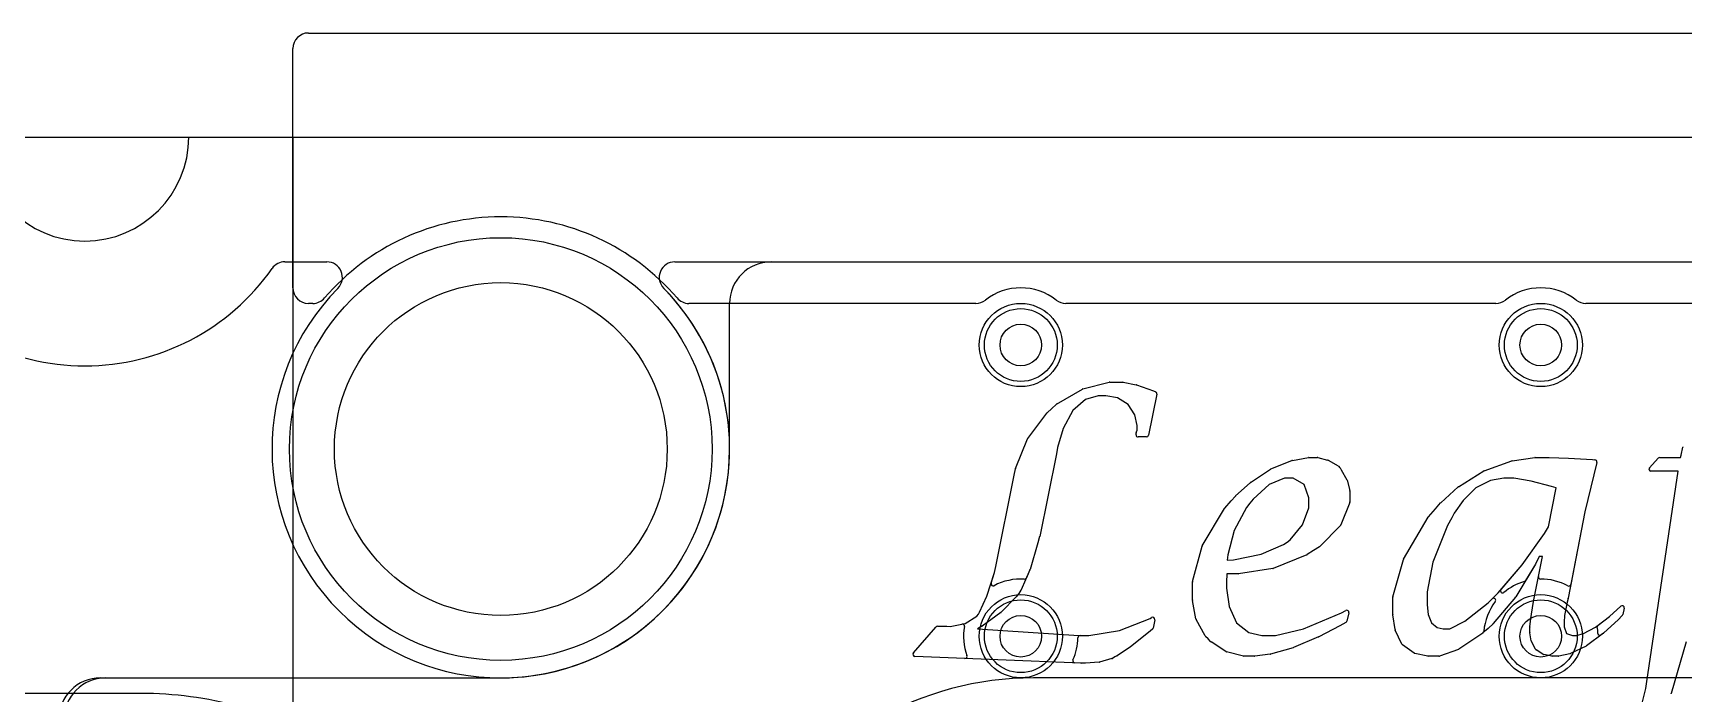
# Model space of a CAD drawing. Extents: x 0 to 57.3, y -1 to 20.5.
# Drawn here: x 4.25 to 12.18, y 17.32 to 20.5 of the extents above; entities that cross this region are included whole.
import ezdxf

# ---------------------------------------------------------------- set-up
doc = ezdxf.new("R2010")
doc.units = 0
for name, color, linetype in [('Hole', 1, 'CONTINUOUS'), ('L1', 3, 'CONTINUOUS'), ('L2', 3, 'CONTINUOUS'), ('L3', 3, 'CONTINUOUS'), ('L4', 3, 'CONTINUOUS'), ('Outline', 7, 'CONTINUOUS'), ('PartsArea-A', 111, 'CONTINUOUS'), ('PartsArea-B', 111, 'CONTINUOUS'), ('PartsSilk-A', 221, 'CONTINUOUS'), ('Resist-A', 2, 'CONTINUOUS'), ('Resist-B', 2, 'CONTINUOUS'), ('Silk-A', 140, 'CONTINUOUS')]:
    doc.layers.add(name, color=color, linetype=linetype)

msp = doc.modelspace()

# ---------------------------------------------------------------- linework, layer by layer
at = {"layer": 'Hole'}
for centre, radius in [((6.5, 18.5), 0.8), ((9, 19), 0.1), ((11.5, 19), 0.1), ((9, 17.6), 0.1), ((11.5, 17.6), 0.1)]:
    msp.add_circle(centre, radius, dxfattribs=at)
at = {"layer": 'L1'}
for p, q in [((7.80004, 19.4), (17.775, 19.4)), ((7.60004, 18.5), (7.60004, 19.2)), ((4.6, 17.39996), (6.5, 17.39996))]:
    msp.add_line(p, q, dxfattribs=at)
for centre in [(9, 19), (11.5, 19), (9, 17.6), (11.5, 17.6)]:
    msp.add_circle(centre, 0.2, dxfattribs=at)
for centre, radius, start, end in [((7.80004, 19.2), 0.2, 90, 180), ((6.5, 18.5), 1.10004, -90, 0), ((4.6, 17.19996), 0.2, 90, 180)]:
    msp.add_arc(centre, radius, start, end, dxfattribs=at)
at = {"layer": 'L2'}
for p, q in [((7.33668, 19.39996), (17.77499, 19.39996)), ((4.57504, 17.39996), (6.5, 17.39996))]:
    msp.add_line(p, q, dxfattribs=at)
for centre in [(9, 19), (11.5, 19), (9, 17.6), (11.5, 17.6)]:
    msp.add_circle(centre, 0.2, dxfattribs=at)
for centre, radius, start, end in [((7.33668, 19.32499), 0.07497, 90, -135.399907), ((6.5, 18.5), 1.10004, -90, 44.59671), ((4.57504, 17.19996), 0.2, 90, 180)]:
    msp.add_arc(centre, radius, start, end, dxfattribs=at)
at = {"layer": 'L3'}
for p, q in [((7.33668, 19.39996), (17.77499, 19.39996)), ((4.575, 17.39996), (6.5, 17.39996)), ((22.48614, 17.40002), (9.06096, 17.40002))]:
    msp.add_line(p, q, dxfattribs=at)
for centre in [(9, 19), (11.5, 19), (9, 17.6), (11.5, 17.6)]:
    msp.add_circle(centre, 0.2, dxfattribs=at)
for centre, radius, start, end in [((7.33668, 19.32499), 0.07497, 90, -135.399907), ((6.5, 18.5), 1.10004, -90, 44.59671), ((4.575, 17.19996), 0.2, 90, 180), ((9.06096, 15.87498), 1.52504, 90, 120.000064)]:
    msp.add_arc(centre, radius, start, end, dxfattribs=at)
at = {"layer": 'L4'}
for p, q in [((5.46177, 19.39996), (5.66332, 19.39996)), ((7.33668, 19.39996), (17.77499, 19.39996)), ((4.76977, 17.32504), (4.05096, 17.32504))]:
    msp.add_line(p, q, dxfattribs=at)
for centre in [(9, 19), (11.5, 19), (9, 17.6), (11.5, 17.6)]:
    msp.add_circle(centre, 0.2, dxfattribs=at)
for centre, radius, start, end in [((4.5, 20), 1.10004, -144.937446, -35.062554), ((5.46177, 19.32499), 0.07497, 90, 144.934097), ((5.66332, 19.32499), 0.07497, -44.600093, 90), ((7.33668, 19.32499), 0.07497, 90, -135.399907), ((6.5, 18.5), 1.10004, 135.40329, 44.59671), ((4.76977, 15.5), 1.82504, 74.999825, 90)]:
    msp.add_arc(centre, radius, start, end, dxfattribs=at)
at = {"layer": 'Outline'}
msp.add_line((5, 20), (18.45, 20), dxfattribs=at)
msp.add_arc((4.5, 20), 0.5, 180, 0, dxfattribs=at)
at = {"layer": 'PartsArea-A'}
for p, q in [((5, 20), (5.5, 20)), ((5.5, 20), (5.5, 0))]:
    msp.add_line(p, q, dxfattribs=at)
msp.add_arc((4.5, 20), 0.5, 180, 0, dxfattribs=at)
at = {"layer": 'PartsArea-B'}
for p, q in [((0, 20), (57.3, 20)), ((5, 20), (5.5, 20)), ((5.5, 20), (5.5, 0))]:
    msp.add_line(p, q, dxfattribs=at)
msp.add_arc((4.5, 20), 0.5, 180, 0, dxfattribs=at)
at = {"layer": 'PartsSilk-A'}
for p, q in [((9.29871, 18.78945), (9.42551, 18.82107)), ((9.42793, 18.82137), (9.49017, 18.82137)), ((9.49211, 18.82118), (9.55427, 18.80892)), ((9.55566, 18.80854), (9.6375, 18.77965)), ((9.17174, 18.71612), (9.2961, 18.7884)), ((9.31122, 18.73815), (9.24983, 18.68592)), ((9.37115, 18.75551), (9.31122, 18.73815)), ((9.40949, 18.75551), (9.37115, 18.75551)), ((9.4644, 18.74536), (9.40949, 18.75551)), ((9.51664, 18.71487), (9.4644, 18.74536)), ((9.65413, 18.76331), (9.61359, 18.56592)), ((9.63851, 18.77923), (9.64867, 18.77433)), ((9.03313, 18.55099), (9.1246, 18.67304)), ((9.12597, 18.67452), (9.14887, 18.69481)), ((9.14887, 18.69481), (9.16989, 18.71473)), ((9.24983, 18.68592), (9.20407, 18.59897)), ((9.54803, 18.66472), (9.51664, 18.71487)), ((9.55882, 18.61249), (9.54803, 18.66472)), ((9.20407, 18.59897), (9.17704, 18.50802)), ((9.55413, 18.56801), (9.5542, 18.5767)), ((9.55487, 18.58021), (9.55896, 18.59084)), ((9.55896, 18.59497), (9.55882, 18.61249)), ((9.55896, 18.59084), (9.55896, 18.59497)), ((8.97479, 18.40639), (9.03185, 18.54871)), ((9.17704, 18.50802), (9.17099, 18.47715)), ((9.60379, 18.55793), (9.56413, 18.55793)), ((12.17476, 18.46997), (12.18313, 18.50875)), ((8.96828, 18.37423), (8.97426, 18.4046)), ((9.17098, 18.47709), (9.09079, 18.08034)), ((10.20288, 18.40463), (10.30385, 18.44476)), ((10.3058, 18.44532), (10.38304, 18.45898)), ((10.38478, 18.45913), (10.42563, 18.45913)), ((10.42805, 18.45883), (10.47501, 18.44712)), ((10.47758, 18.44608), (10.5252, 18.41867)), ((10.5274, 18.41696), (10.53377, 18.41039)), ((10.53489, 18.40901), (10.54057, 18.40056)), ((11.2278, 18.39585), (11.36096, 18.44273)), ((11.36284, 18.4432), (11.47133, 18.45903)), ((11.47277, 18.45913), (11.53961, 18.45913)), ((11.53992, 18.45913), (11.6337, 18.45619)), ((11.63398, 18.45617), (11.74851, 18.44941)), ((11.76902, 18.43606), (11.71206, 18.19828)), ((11.74883, 18.44939), (11.76021, 18.44835)), ((12.02248, 18.41005), (12.06476, 18.45591)), ((12.07211, 18.45913), (12.1722, 18.45913)), ((12.1722, 18.45913), (12.17476, 18.46997)), ((8.87924, 17.93533), (8.96828, 18.37423)), ((10.03299, 18.2744), (10.10278, 18.3381)), ((10.10398, 18.33904), (10.20103, 18.40366)), ((10.19481, 18.33015), (10.11709, 18.25964)), ((10.2685, 18.36033), (10.19481, 18.33015)), ((10.31021, 18.36033), (10.2685, 18.36033)), ((10.36164, 18.32934), (10.31021, 18.36033)), ((10.38466, 18.26542), (10.36164, 18.32934)), ((10.54102, 18.39984), (10.5674, 18.3524)), ((10.5683, 18.35019), (10.58187, 18.30082)), ((11.10429, 18.31885), (11.22581, 18.3949)), ((11.2586, 18.34853), (11.18721, 18.31275)), ((11.32153, 18.36033), (11.2586, 18.34853)), ((11.37052, 18.36033), (11.32153, 18.36033)), ((11.45426, 18.34634), (11.37052, 18.36033)), ((11.55228, 18.32024), (11.45426, 18.34634)), ((12.01009, 17.38221), (12.16086, 18.39327)), ((12.16086, 18.39327), (12.02983, 18.39327)), ((9.98114, 18.21622), (10.01163, 18.25025)), ((10.01163, 18.25025), (10.03223, 18.27362)), ((10.11709, 18.25964), (10.10172, 18.23951)), ((10.38466, 18.21679), (10.38466, 18.26542)), ((10.58223, 18.29817), (10.58223, 18.24698)), ((11.01867, 18.24217), (11.10292, 18.31781)), ((11.126, 18.25331), (11.08405, 18.19183)), ((11.18721, 18.31275), (11.126, 18.25331)), ((11.53708, 18.12625), (11.57414, 18.31403)), ((11.57414, 18.31403), (11.55228, 18.32024)), ((9.87224, 18.03506), (9.98001, 18.21469)), ((10.08523, 18.21848), (10.0264, 18.10915)), ((10.10164, 18.23941), (10.08523, 18.21848)), ((10.35509, 18.13485), (10.38466, 18.21679)), ((10.58154, 18.24332), (10.53913, 18.13549)), ((10.84057, 17.97119), (10.95869, 18.17293)), ((10.95975, 18.17441), (10.99324, 18.21321)), ((10.99328, 18.21326), (11.01782, 18.24131)), ((11.07235, 18.16974), (11.051, 18.13191)), ((11.08405, 18.19183), (11.07248, 18.16997)), ((11.71206, 18.19828), (11.63134, 17.78236)), ((10.0264, 18.10915), (9.99489, 17.99079)), ((10.29565, 18.0632), (10.35509, 18.13485)), ((10.53691, 18.1321), (10.43714, 18.03168)), ((11.051, 18.13191), (10.98077, 17.95556)), ((11.41089, 17.9428), (11.51806, 18.09433)), ((11.51806, 18.09433), (11.53708, 18.12625)), ((9.08229, 18.04868), (9.04422, 17.92079)), ((9.09065, 18.07972), (9.08237, 18.04893)), ((9.82519, 17.86293), (9.87117, 18.03253)), ((10.15621, 17.99399), (10.26338, 18.04046)), ((10.26338, 18.04046), (10.28074, 18.05267)), ((10.28074, 18.05267), (10.29565, 18.0632)), ((10.40728, 18.012), (10.37708, 17.99258)), ((10.4355, 18.03035), (10.40732, 18.01202)), ((8.87348, 17.90719), (8.87924, 17.93533)), ((9.99489, 17.99079), (9.99207, 17.96518)), ((9.99207, 17.96518), (10.02256, 17.96751)), ((10.02256, 17.96751), (10.15621, 17.99399)), ((10.37542, 17.99172), (10.21399, 17.92626)), ((10.78935, 17.79029), (10.83957, 17.96885)), ((10.98077, 17.95556), (10.95362, 17.81313)), ((11.29502, 17.80853), (11.41089, 17.9428)), ((11.47462, 17.94616), (11.37943, 17.78963)), ((11.46711, 17.77479), (11.50777, 17.98318)), ((11.49286, 17.98318), (11.47505, 17.94695)), ((11.50777, 17.98318), (11.49286, 17.98318)), ((8.83744, 17.79296), (8.87348, 17.90719)), ((9.04381, 17.91965), (9.00146, 17.82246)), ((9.82484, 17.77446), (9.82484, 17.86031)), ((9.99055, 17.89932), (9.98948, 17.8597)), ((9.98948, 17.8597), (9.98948, 17.83075)), ((10.04531, 17.89932), (9.99055, 17.89932)), ((10.2118, 17.92565), (10.04688, 17.89944)), ((8.80195, 17.71642), (8.83744, 17.79296)), ((8.97719, 17.78898), (8.90596, 17.71537)), ((8.99014, 17.8054), (8.97787, 17.78976)), ((9.00058, 17.82086), (8.99056, 17.80598)), ((9.84216, 17.68298), (9.82502, 17.77258)), ((9.98948, 17.83075), (10.00134, 17.74369)), ((10.78898, 17.70481), (10.78898, 17.78758)), ((10.95362, 17.81313), (10.95362, 17.75037)), ((11.24637, 17.76028), (11.2716, 17.78511)), ((11.2716, 17.78511), (11.29502, 17.80853)), ((11.37856, 17.78841), (11.2717, 17.66078)), ((11.46383, 17.7582), (11.46711, 17.77479)), ((11.63116, 17.78161), (11.62649, 17.76467)), ((8.73326, 17.6611), (8.78846, 17.69712)), ((8.78846, 17.69712), (8.79643, 17.70689)), ((8.79643, 17.70689), (8.80195, 17.71642)), ((8.90465, 17.71423), (8.8143, 17.64861)), ((10.00134, 17.74369), (10.03712, 17.66393)), ((10.35983, 17.63588), (10.54261, 17.71279)), ((10.54261, 17.71279), (10.56234, 17.72367)), ((10.57689, 17.71257), (10.5673, 17.67295)), ((10.79943, 17.63189), (10.78908, 17.70338)), ((10.95362, 17.75037), (10.95889, 17.70457)), ((10.95889, 17.70457), (10.97496, 17.66445)), ((11.13536, 17.67317), (11.24637, 17.76028)), ((11.45233, 17.68493), (11.46376, 17.75781)), ((11.61454, 17.70008), (11.61224, 17.66703)), ((11.62649, 17.76467), (11.61454, 17.70008)), ((11.76261, 17.6441), (11.83077, 17.69558)), ((11.83077, 17.69558), (11.88471, 17.74434)), ((11.89173, 17.6997), (11.87197, 17.67942)), ((11.90117, 17.73471), (11.89432, 17.70447)), ((8.48376, 17.51985), (8.59121, 17.64427)), ((8.59878, 17.64773), (8.64424, 17.64773)), ((8.64479, 17.64772), (8.66107, 17.64682)), ((8.66109, 17.64683), (8.73326, 17.6611)), ((8.81323, 17.64793), (8.79128, 17.63588)), ((8.79128, 17.63588), (9.27852, 17.60294)), ((9.32729, 17.60294), (9.47394, 17.62763)), ((9.47394, 17.62763), (9.62186, 17.68527)), ((9.61403, 17.61816), (9.52737, 17.54934)), ((9.63284, 17.63361), (9.61416, 17.61826)), ((9.62186, 17.68527), (9.62903, 17.6897)), ((9.6441, 17.67927), (9.6363, 17.63942)), ((9.88659, 17.60156), (9.84323, 17.68003)), ((10.03712, 17.66393), (10.09677, 17.61788)), ((10.09677, 17.61788), (10.15941, 17.60294)), ((10.22516, 17.60294), (10.35983, 17.63588)), ((10.53316, 17.64952), (10.43236, 17.59696)), ((10.56262, 17.66666), (10.53357, 17.64975)), ((10.83208, 17.5626), (10.80031, 17.629)), ((10.97496, 17.66445), (11.00183, 17.64259)), ((11.00183, 17.64259), (11.03002, 17.63588)), ((11.03002, 17.63588), (11.06347, 17.63588)), ((11.06347, 17.63588), (11.13536, 17.67317)), ((11.22055, 17.61523), (11.10607, 17.53805)), ((11.24744, 17.63794), (11.22143, 17.61589)), ((11.27087, 17.65991), (11.24781, 17.63828)), ((11.44757, 17.61862), (11.44757, 17.64444)), ((11.44764, 17.64562), (11.45228, 17.68456)), ((11.45374, 17.57762), (11.44769, 17.61711)), ((11.61224, 17.66703), (11.61224, 17.64541)), ((11.61224, 17.64541), (11.62433, 17.61378)), ((11.62433, 17.61378), (11.65186, 17.60294)), ((11.67218, 17.60294), (11.70549, 17.61326)), ((11.70549, 17.61326), (11.76261, 17.6441)), ((11.8022, 17.61499), (11.71989, 17.5541)), ((11.8716, 17.67906), (11.80304, 17.61569)), ((9.27852, 17.60294), (9.32729, 17.60294)), ((9.52673, 17.54887), (9.46286, 17.50588)), ((9.901, 17.58753), (9.88855, 17.59906)), ((9.91277, 17.57457), (9.901, 17.58753)), ((9.98574, 17.52594), (9.91466, 17.57295)), ((10.15941, 17.60294), (10.22516, 17.60294)), ((10.30994, 17.54514), (10.201, 17.51465)), ((10.43164, 17.59662), (10.31115, 17.54556)), ((10.89071, 17.51938), (10.83531, 17.55877)), ((11.1038, 17.53691), (11.01234, 17.50472)), ((11.47376, 17.53839), (11.45477, 17.57447)), ((11.51053, 17.51321), (11.4772, 17.53464)), ((11.71824, 17.55311), (11.64242, 17.51699)), ((11.65186, 17.60294), (11.67218, 17.60294)), ((12.19848, 17.57301), (12.12697, 17.32455)), ((9.2891, 17.47122), (8.49093, 17.50332)), ((9.311, 17.47121), (9.2895, 17.47121)), ((9.37605, 17.47491), (9.31157, 17.47123)), ((9.43829, 17.49287), (9.37829, 17.47529)), ((9.45193, 17.50056), (9.44056, 17.49385)), ((9.46158, 17.50515), (9.45193, 17.50056)), ((10.07027, 17.50444), (9.98886, 17.52458)), ((10.12402, 17.50415), (10.07267, 17.50415)), ((10.19966, 17.51437), (10.12537, 17.50424)), ((10.95659, 17.50437), (10.8944, 17.51775)), ((11.00902, 17.50415), (10.95869, 17.50415)), ((11.55302, 17.50433), (11.51406, 17.5118)), ((11.58513, 17.50415), (11.5549, 17.50415)), ((11.64031, 17.51626), (11.58732, 17.50439)), ((12.00483, 17.34903), (12.01009, 17.38221)), ((11.97009, 17.20855), (12.00483, 17.34903))]:
    msp.add_line(p, q, dxfattribs=at)
for centre, radius, start, end in [((9.42793, 18.81137), 0.01, 90, 104.008443), ((9.49017, 18.81137), 0.01, 78.813671, 90), ((9.55233, 18.79911), 0.01, 70.550431, 78.813671), ((9.30113, 18.77975), 0.01001, 104.008443, 120.178125), ((9.63417, 18.77022), 0.01, 64.280487, 70.550431), ((9.64433, 18.76532), 0.01, -11.590737, 64.280487), ((9.1326, 18.66704), 0.01, 131.552613, 143.130102), ((9.17677, 18.70747), 0.01001, 120.178125, 133.460597), ((9.56413, 18.56793), 0.01, 179.541644, -90), ((9.5642, 18.57662), 0.01, 158.954259, 179.541644), ((9.60379, 18.56793), 0.01, -90, -11.590737), ((9.04113, 18.54499), 0.01, 143.130102, 158.156023), ((12.1929, 18.50664), 0.01, 156.793885, 167.81316), ((8.98407, 18.40267), 0.01, 158.156023, 168.869889), ((9.16118, 18.47907), 0.01, -11.422321, -11.073871), ((10.20657, 18.39534), 0.01, 111.66304, 123.657648), ((10.30754, 18.43547), 0.01, 100.017934, 111.676267), ((10.38478, 18.44913), 0.01, 90, 100.027649), ((10.42563, 18.44913), 0.01, 75.991557, 90), ((10.47259, 18.43742), 0.01, 60.048917, 75.997242), ((10.52021, 18.41), 0.01, 44.068773, 60.0773), ((10.52659, 18.40343), 0.01, 33.912513, 44.11239), ((11.36428, 18.4333), 0.01, 98.275893, 109.395528), ((11.47277, 18.44913), 0.01, 90, 98.275893), ((11.53961, 18.44913), 0.01, 88.224399, 90), ((11.63339, 18.44619), 0.01, 86.616712, 88.224399), ((11.74792, 18.43943), 0.01, 84.779638, 86.616712), ((11.7593, 18.43839), 0.01, -13.480126, 84.779638), ((12.02983, 18.40327), 0.01, 137.310042, -90), ((12.07211, 18.44913), 0.01, 90, 137.310042), ((10.10952, 18.33071), 0.01, 123.626529, 132.391837), ((10.53227, 18.39498), 0.01, 29.049044, 33.929797), ((10.55866, 18.34754), 0.01, 15.370725, 29.073662), ((11.23112, 18.38642), 0.01001, 109.395528, 122.053944), ((10.03973, 18.26701), 0.01, 132.36617, 138.60663), ((10.57223, 18.24698), 0.01, -21.461064, 0), ((10.57223, 18.29817), 0.01, 0, 15.371783), ((11.1096, 18.31037), 0.01001, 122.053944, 131.919064), ((9.98859, 18.20955), 0.01, 138.161851, 149.038578), ((10.09377, 18.24558), 0.01, -38.096085, -37.366343), ((10.96732, 18.16788), 0.01, 139.218433, 149.665194), ((11.00081, 18.20668), 0.01, 138.851805, 139.218433), ((11.02535, 18.23473), 0.01, 131.919064, 138.851805), ((11.06364, 18.17465), 0.01, -29.41082, -27.897271), ((10.52982, 18.13915), 0.01, -44.837919, -21.472122), ((9.07271, 18.05153), 0.01, -16.567467, -15.064234), ((9.08099, 18.08232), 0.01, -15.064234, -11.422321), ((9.88082, 18.02991), 0.01, 149.026424, 164.832271), ((10.40187, 18.0204), 0.01, -57.216536, -56.961852), ((10.43005, 18.03873), 0.01, -56.961715, -44.81535), ((10.37167, 18.00099), 0.01, -67.975154, -57.254496), ((10.8492, 17.96614), 0.01, 149.665194, 164.282748), ((11.46608, 17.95136), 0.01, -31.337206, -26.180522), ((9.03464, 17.92364), 0.01, -23.514557, -16.567467), ((9.83484, 17.86031), 0.01, 164.810213, 180), ((10.04531, 17.90932), 0.01, -90, -80.971095), ((10.21023, 17.93553), 0.01, -80.970801, -67.927353), ((8.97, 17.79593), 0.01, -44.027605, -38.096085), ((8.98227, 17.81157), 0.01, -38.096085, -33.99204), ((8.99229, 17.82645), 0.01, -33.99204, -23.514557), ((9.83484, 17.77446), 0.01, 180, -169.169177), ((10.79898, 17.78758), 0.01, 164.282748, 180), ((11.37089, 17.79483), 0.01, -39.930254, -31.337206), ((11.62152, 17.78427), 0.01, -15.42597, -11.006664), ((8.89877, 17.72232), 0.01, -53.989475, -44.027605), ((9.63429, 17.68119), 0.01, -11.073871, 121.72006), ((10.56717, 17.71491), 0.01, -13.535856, 118.887346), ((10.79898, 17.70481), 0.01, 180, -171.780791), ((11.47364, 17.75626), 0.01, 168.813671, 171.083963), ((11.89142, 17.73692), 0.01, -12.771243, 132.123438), ((11.88457, 17.70668), 0.01, -44.270673, -12.771243), ((8.59878, 17.63773), 0.01, 90, 139.175065), ((8.64424, 17.6377), 0.01003, 86.858175, 90), ((8.66108, 17.64683), 0.00001, -135, 0), ((8.80842, 17.6567), 0.01, -61.256964, -53.989475), ((9.60781, 17.62599), 0.01, -51.537053, -50.597759), ((9.62649, 17.64134), 0.01, -50.597759, -11.073871), ((9.85198, 17.68487), 0.01, -169.105817, -151.07531), ((10.52854, 17.65839), 0.01, -62.486939, -59.791085), ((10.55758, 17.6753), 0.01, -59.743563, -13.604134), ((10.80933, 17.63332), 0.01, -171.780791, -154.408576), ((11.21496, 17.62352), 0.01, -56.00796, -49.703104), ((11.24097, 17.64557), 0.01, -49.703104, -46.82409), ((11.26403, 17.6672), 0.01, -46.82409, -39.930254), ((11.45757, 17.64444), 0.01, 173.223217, 180), ((11.45757, 17.61862), 0.01, 180, -171.310497), ((11.46221, 17.68338), 0.01, 171.083963, 173.223217), ((11.79625, 17.62303), 0.01, -53.496717, -47.229071), ((11.86481, 17.6864), 0.01, -47.229071, -44.270673), ((9.52115, 17.55717), 0.01, -56.087487, -51.537053), ((9.89534, 17.6064), 0.01, -151.051138, -132.796564), ((9.92018, 17.58129), 0.01, -137.795662, -123.476902), ((10.30725, 17.55477), 0.01, -74.39307, -67.034255), ((10.42774, 17.60583), 0.01, -67.049637, -62.46229), ((10.8411, 17.56692), 0.01, -154.408576, -125.391107), ((11.10048, 17.54634), 0.01, -70.604472, -56.00796), ((11.46362, 17.57913), 0.01, -171.310497, -152.230787), ((11.48261, 17.54305), 0.01, -152.230787, -122.752439), ((11.71394, 17.56214), 0.01, -64.536655, -53.496717), ((8.49133, 17.51331), 0.01, 139.175065, -92.292901), ((9.2895, 17.48121), 0.01, -92.2929, -90), ((9.311, 17.48121), 0.01, -90, -86.731147), ((9.37548, 17.48489), 0.01, -86.731147, -73.684807), ((9.43548, 17.50247), 0.01001, -73.684807, -59.488001), ((9.45728, 17.51418), 0.01, -64.536655, -56.087487), ((9.99126, 17.53429), 0.01, -123.467807, -103.89175), ((10.07267, 17.51415), 0.01, -103.883418, -90), ((10.12402, 17.51415), 0.01, -90, -82.236198), ((10.1983, 17.52428), 0.01, -82.185819, -74.361632), ((10.8965, 17.52753), 0.01, -125.391108, -102.11876), ((10.95869, 17.51415), 0.01, -102.11876, -90), ((11.00902, 17.51415), 0.01, -90, -70.604472), ((11.51594, 17.52162), 0.01, -122.752439, -100.83791), ((11.5549, 17.51415), 0.01, -100.83791, -90), ((11.58513, 17.51415), 0.01, -90, -77.353147), ((11.63812, 17.52602), 0.01, -77.353147, -64.536655), ((12.11736, 17.32732), 0.01, -29.332791, -16.079172)]:
    msp.add_arc(centre, radius, start, end, dxfattribs=at)
at = {"layer": 'Resist-A'}
for centre, radius in [((6.5, 18.5), 1.016), ((9, 19), 0.175), ((11.5, 19), 0.175), ((9, 17.6), 0.175), ((11.5, 17.6), 0.175)]:
    msp.add_circle(centre, radius, dxfattribs=at)
at = {"layer": 'Resist-B'}
for centre, radius in [((6.5, 18.5), 1.016), ((9, 19), 0.175), ((11.5, 19), 0.175), ((9, 17.6), 0.175), ((11.5, 17.6), 0.175)]:
    msp.add_circle(centre, radius, dxfattribs=at)
at = {"layer": 'Silk-A'}
for p, q in [((5.575, 20.5), (18.925, 20.5)), ((5.5, 19.275), (5.5, 20.425)), ((5.59565, 19.2), (5.575, 19.2)), ((8.78349, 19.2), (7.40435, 19.2)), ((11.28349, 19.2), (9.21651, 19.2)), ((13.78349, 19.2), (11.71651, 19.2)), ((9.29871, 18.78945), (9.42551, 18.82107)), ((9.42793, 18.82137), (9.49017, 18.82137)), ((9.49211, 18.82118), (9.55427, 18.80892)), ((9.55566, 18.80854), (9.6375, 18.77965)), ((9.17174, 18.71612), (9.2961, 18.7884)), ((9.31122, 18.73815), (9.24983, 18.68592)), ((9.37115, 18.75551), (9.31122, 18.73815)), ((9.40949, 18.75551), (9.37115, 18.75551)), ((9.4644, 18.74536), (9.40949, 18.75551)), ((9.51664, 18.71487), (9.4644, 18.74536)), ((9.65413, 18.76331), (9.61359, 18.56592)), ((9.63851, 18.77923), (9.64867, 18.77433)), ((9.03313, 18.55099), (9.1246, 18.67304)), ((9.12597, 18.67452), (9.14887, 18.69481)), ((9.14887, 18.69481), (9.16989, 18.71473)), ((9.24983, 18.68592), (9.20407, 18.59897)), ((9.54803, 18.66472), (9.51664, 18.71487)), ((9.55882, 18.61249), (9.54803, 18.66472)), ((9.20407, 18.59897), (9.17704, 18.50802)), ((9.55413, 18.56801), (9.5542, 18.5767)), ((9.55487, 18.58021), (9.55896, 18.59084)), ((9.55896, 18.59497), (9.55882, 18.61249)), ((9.55896, 18.59084), (9.55896, 18.59497)), ((8.97479, 18.40639), (9.03185, 18.54871)), ((9.17704, 18.50802), (9.17099, 18.47715)), ((9.60379, 18.55793), (9.56413, 18.55793)), ((12.17476, 18.46997), (12.18313, 18.50875)), ((8.96828, 18.37423), (8.97426, 18.4046)), ((9.17098, 18.47709), (9.09079, 18.08034)), ((10.20288, 18.40463), (10.30385, 18.44476)), ((10.3058, 18.44532), (10.38304, 18.45898)), ((10.38478, 18.45913), (10.42563, 18.45913)), ((10.42805, 18.45883), (10.47501, 18.44712)), ((10.47758, 18.44608), (10.5252, 18.41867)), ((10.5274, 18.41696), (10.53377, 18.41039)), ((10.53489, 18.40901), (10.54057, 18.40056)), ((11.22812, 18.39596), (11.36096, 18.44273)), ((11.36284, 18.4432), (11.47133, 18.45903)), ((11.47277, 18.45913), (11.53961, 18.45913)), ((11.53992, 18.45913), (11.6337, 18.45619)), ((11.63398, 18.45617), (11.74851, 18.44941)), ((11.76902, 18.43606), (11.71206, 18.19828)), ((11.74883, 18.44939), (11.76021, 18.44835)), ((12.02248, 18.41005), (12.06476, 18.45591)), ((12.07211, 18.45913), (12.1722, 18.45913)), ((12.1722, 18.45913), (12.17476, 18.46997)), ((8.87924, 17.93533), (8.96828, 18.37423)), ((10.03299, 18.2744), (10.10278, 18.3381)), ((10.10398, 18.33904), (10.20103, 18.40366)), ((10.19481, 18.33015), (10.11709, 18.25964)), ((10.2685, 18.36033), (10.19481, 18.33015)), ((10.31021, 18.36033), (10.2685, 18.36033)), ((10.36164, 18.32934), (10.31021, 18.36033)), ((10.38466, 18.26542), (10.36164, 18.32934)), ((10.54102, 18.39984), (10.5674, 18.3524)), ((10.5683, 18.35019), (10.58187, 18.30082)), ((11.10429, 18.31885), (11.2258, 18.3949)), ((11.2586, 18.34853), (11.18721, 18.31275)), ((11.32153, 18.36033), (11.2586, 18.34853)), ((11.37052, 18.36033), (11.32153, 18.36033)), ((11.45426, 18.34634), (11.37052, 18.36033)), ((11.55228, 18.32024), (11.45426, 18.34634)), ((12.01009, 17.38221), (12.16086, 18.39327)), ((12.16086, 18.39327), (12.02983, 18.39327)), ((9.98114, 18.21622), (10.01163, 18.25025)), ((10.01163, 18.25025), (10.03223, 18.27362)), ((10.11709, 18.25964), (10.10172, 18.23951)), ((10.38466, 18.21679), (10.38466, 18.26542)), ((10.58223, 18.29817), (10.58223, 18.24698)), ((11.01867, 18.24217), (11.10292, 18.31781)), ((11.126, 18.25331), (11.08405, 18.19183)), ((11.18721, 18.31275), (11.126, 18.25331)), ((11.53708, 18.12625), (11.57414, 18.31403)), ((11.57414, 18.31403), (11.55228, 18.32024)), ((9.87224, 18.03506), (9.98001, 18.21469)), ((10.08523, 18.21848), (10.0264, 18.10915)), ((10.10164, 18.23941), (10.08523, 18.21848)), ((10.35509, 18.13485), (10.38466, 18.21679)), ((10.58154, 18.24332), (10.53913, 18.13549)), ((10.84057, 17.97119), (10.95869, 18.17293)), ((10.95975, 18.17441), (10.99324, 18.21321)), ((10.99328, 18.21326), (11.01782, 18.24131)), ((11.07235, 18.16974), (11.051, 18.13191)), ((11.08405, 18.19183), (11.07248, 18.16997)), ((11.71206, 18.19828), (11.64434, 17.84935)), ((10.0264, 18.10915), (9.99489, 17.99079)), ((10.29565, 18.0632), (10.35509, 18.13485)), ((10.53691, 18.1321), (10.43714, 18.03168)), ((11.051, 18.13191), (10.98077, 17.95556)), ((11.41089, 17.9428), (11.51806, 18.09433)), ((11.51806, 18.09433), (11.53708, 18.12625)), ((9.08229, 18.04868), (9.04422, 17.92079)), ((9.09065, 18.07972), (9.08237, 18.04893)), ((9.82519, 17.86293), (9.87117, 18.03253)), ((10.15621, 17.99399), (10.26338, 18.04046)), ((10.26338, 18.04046), (10.28074, 18.05267)), ((10.28074, 18.05267), (10.29565, 18.0632)), ((10.40728, 18.012), (10.37708, 17.99258)), ((10.4355, 18.03035), (10.40732, 18.01202)), ((8.87348, 17.90719), (8.87924, 17.93533)), ((9.99489, 17.99079), (9.99207, 17.96518)), ((9.99207, 17.96518), (10.02256, 17.96751)), ((10.02256, 17.96751), (10.15621, 17.99399)), ((10.37542, 17.99172), (10.21399, 17.92626)), ((10.78935, 17.79029), (10.83957, 17.96885)), ((10.98077, 17.95556), (10.95362, 17.81313)), ((11.30876, 17.82446), (11.41089, 17.9428)), ((11.47462, 17.94616), (11.42703, 17.86789)), ((11.49286, 17.98318), (11.47505, 17.94695)), ((11.48899, 17.88691), (11.50777, 17.98318)), ((11.50777, 17.98318), (11.49286, 17.98318)), ((8.85695, 17.85482), (8.87348, 17.90719)), ((9.04381, 17.91965), (9.02674, 17.88047)), ((9.82484, 17.77446), (9.82484, 17.86031)), ((9.99055, 17.89932), (9.98948, 17.8597)), ((9.98948, 17.8597), (9.98948, 17.83075)), ((10.04531, 17.89932), (9.99055, 17.89932)), ((10.2118, 17.92565), (10.04688, 17.89944)), ((9.84216, 17.68298), (9.82502, 17.77258)), ((9.98948, 17.83075), (10.00134, 17.74369)), ((10.78898, 17.70481), (10.78898, 17.78758)), ((10.95362, 17.81313), (10.95362, 17.75037)), ((11.24637, 17.76028), (11.2664, 17.77999)), ((10.00134, 17.74369), (10.03712, 17.66393)), ((10.35983, 17.63588), (10.54261, 17.71279)), ((10.54261, 17.71279), (10.56234, 17.72367)), ((10.57689, 17.71257), (10.5673, 17.67295)), ((10.79943, 17.63189), (10.78908, 17.70338)), ((10.95362, 17.75037), (10.95889, 17.70457)), ((10.95889, 17.70457), (10.97496, 17.66445)), ((11.13536, 17.67317), (11.24637, 17.76028)), ((11.77528, 17.65367), (11.83077, 17.69558)), ((11.83077, 17.69558), (11.88471, 17.74434)), ((11.89173, 17.6997), (11.87197, 17.67942)), ((11.90117, 17.73471), (11.89432, 17.70447)), ((8.48376, 17.51985), (8.59121, 17.64427)), ((8.59878, 17.64773), (8.64424, 17.64773)), ((8.64479, 17.64772), (8.66107, 17.64682)), ((8.66109, 17.64683), (8.71715, 17.65791)), ((9.32729, 17.60294), (9.47394, 17.62763)), ((9.47394, 17.62763), (9.62186, 17.68527)), ((9.61403, 17.61816), (9.52737, 17.54934)), ((9.63284, 17.63361), (9.61416, 17.61826)), ((9.62186, 17.68527), (9.62903, 17.6897)), ((9.6441, 17.67927), (9.6363, 17.63942)), ((9.88659, 17.60156), (9.84323, 17.68003)), ((10.03712, 17.66393), (10.09677, 17.61788)), ((10.09677, 17.61788), (10.15941, 17.60294)), ((10.22516, 17.60294), (10.35983, 17.63588)), ((10.53316, 17.64952), (10.43236, 17.59696)), ((10.56262, 17.66666), (10.53357, 17.64975)), ((10.83208, 17.5626), (10.80031, 17.629)), ((10.97496, 17.66445), (11.00183, 17.64259)), ((11.00183, 17.64259), (11.03002, 17.63588)), ((11.03002, 17.63588), (11.06347, 17.63588)), ((11.06347, 17.63588), (11.13536, 17.67317)), ((11.22055, 17.61523), (11.10607, 17.53805)), ((11.22249, 17.6168), (11.22143, 17.6159)), ((11.8022, 17.61499), (11.79057, 17.6064)), ((11.8716, 17.67906), (11.80304, 17.61569)), ((9.28491, 17.60294), (9.32729, 17.60294)), ((9.52673, 17.54887), (9.46286, 17.50588)), ((9.901, 17.58753), (9.88855, 17.59906)), ((9.91277, 17.57457), (9.901, 17.58753)), ((9.98574, 17.52594), (9.91466, 17.57295)), ((10.15941, 17.60294), (10.22516, 17.60294)), ((10.30994, 17.54514), (10.201, 17.51465)), ((10.43164, 17.59662), (10.31115, 17.54556)), ((10.89071, 17.51938), (10.83531, 17.55877)), ((11.1038, 17.53691), (11.01234, 17.50472)), ((12.19848, 17.57301), (12.12697, 17.32455)), ((8.73138, 17.49365), (8.49093, 17.50332)), ((9.2891, 17.47122), (9.25921, 17.47242)), ((9.311, 17.47121), (9.2895, 17.47121)), ((9.37605, 17.47491), (9.31157, 17.47123)), ((9.43829, 17.49287), (9.37829, 17.47529)), ((9.45193, 17.50056), (9.44057, 17.49386)), ((9.46158, 17.50515), (9.45193, 17.50056)), ((10.07027, 17.50444), (9.98886, 17.52458)), ((10.12402, 17.50415), (10.07267, 17.50415)), ((10.19966, 17.51437), (10.12537, 17.50424)), ((10.95659, 17.50437), (10.8944, 17.51775)), ((11.00902, 17.50415), (10.95869, 17.50415)), ((12.00483, 17.34903), (12.01009, 17.38221)), ((11.97009, 17.20855), (12.00483, 17.34903))]:
    msp.add_line(p, q, dxfattribs=at)
for centre, radius, start, end in [((5.575, 20.425), 0.075, 90, 180), ((6.5, 18.5), 1.116, 40.595726, 139.404274), ((5.575, 19.275), 0.075, 180, -90), ((5.59565, 19.275), 0.075, -90, -40.593008), ((7.40435, 19.275), 0.075, -139.406992, -90), ((8.78349, 19.275), 0.075, -90, -51.783994), ((9, 19), 0.275, 51.786954, 128.213046), ((9.21651, 19.275), 0.075, -128.216006, -90), ((11.28349, 19.275), 0.075, -90, -51.783994), ((11.5, 19), 0.275, 51.786954, 128.213046), ((11.71651, 19.275), 0.075, -128.216006, -90), ((9.42793, 18.81137), 0.01, 90, 104.008443), ((9.49017, 18.81137), 0.01, 78.813671, 90), ((9.55233, 18.79911), 0.01, 70.550431, 78.813671), ((9.30112, 18.77974), 0.01001, 103.939014, 120.099869), ((9.63417, 18.77022), 0.01, 64.280487, 70.550431), ((9.64433, 18.76532), 0.01, -11.590737, 64.280487), ((9.1326, 18.66704), 0.01, 131.552613, 143.130102), ((9.17677, 18.70746), 0.01001, 120.149365, 133.421223), ((9.56413, 18.56793), 0.01, 179.541644, -90), ((9.5642, 18.57662), 0.01, 158.954259, 179.541644), ((9.60379, 18.56793), 0.01, -90, -11.590737), ((9.04113, 18.54499), 0.01, 143.130102, 158.156023), ((12.1929, 18.50664), 0.01, 156.793885, 167.81316), ((8.98407, 18.40267), 0.01, 158.156023, 168.869889), ((9.16118, 18.47907), 0.01, -11.422321, -11.073871), ((10.20657, 18.39534), 0.01, 111.66304, 123.657648), ((10.30754, 18.43547), 0.01, 100.017934, 111.676267), ((10.38478, 18.44913), 0.01, 90, 100.027649), ((10.42563, 18.44913), 0.01, 75.991557, 90), ((10.47259, 18.43742), 0.01, 60.048917, 75.997242), ((10.52021, 18.41), 0.01, 44.068773, 60.0773), ((10.52659, 18.40343), 0.01, 33.912513, 44.11239), ((11.36428, 18.4333), 0.01, 98.275893, 109.395528), ((11.47277, 18.44913), 0.01, 90, 98.275893), ((11.53961, 18.44913), 0.01, 88.224399, 90), ((11.63339, 18.44619), 0.01, 86.616712, 88.224399), ((11.74792, 18.43943), 0.01, 84.779638, 86.616712), ((11.7593, 18.43839), 0.01, -13.480126, 84.779638), ((12.02983, 18.40327), 0.01, 137.310042, -90), ((12.07211, 18.44913), 0.01, 90, 137.310042), ((10.10952, 18.33071), 0.01, 123.626529, 132.391837), ((10.53227, 18.39498), 0.01, 29.049044, 33.929797), ((10.55866, 18.34754), 0.01, 15.370725, 29.073662), ((11.23111, 18.38642), 0.01001, 107.401888, 122.053944), ((10.03973, 18.26701), 0.01, 132.36617, 138.60663), ((10.57223, 18.24698), 0.01, -21.461064, 0), ((10.57223, 18.29817), 0.01, 0, 15.371783), ((11.1096, 18.31037), 0.01001, 122.053944, 131.919064), ((9.98859, 18.20955), 0.01, 138.161851, 149.038578), ((10.09377, 18.24558), 0.01, -38.096085, -37.366343), ((10.96732, 18.16788), 0.01, 139.218433, 149.665194), ((11.00081, 18.20668), 0.01, 138.851805, 139.218433), ((11.02535, 18.23473), 0.01, 131.919064, 138.851805), ((11.06364, 18.17465), 0.01, -29.41082, -27.897271), ((10.52982, 18.13915), 0.01, -44.837919, -21.472122), ((9.07271, 18.05153), 0.01, -16.567467, -15.064234), ((9.08099, 18.08232), 0.01, -15.064234, -11.422321), ((9.88082, 18.02991), 0.01, 149.026424, 164.832271), ((10.40187, 18.0204), 0.01, -57.216536, -56.961852), ((10.43005, 18.03873), 0.01, -56.961715, -44.81535), ((10.37167, 18.00099), 0.01, -67.975154, -57.254496), ((10.8492, 17.96614), 0.01, 149.665194, 164.282748), ((11.46608, 17.95136), 0.01, -31.337206, -26.180522), ((8.86649, 17.85181), 0.01, 162.488804, -62.052127), ((9, 17.6), 0.27501, 86.466422, 117.932039), ((9.01757, 17.88447), 0.01, -93.554889, -23.567071), ((9.03464, 17.92364), 0.01, -23.514557, -16.567467), ((9.83484, 17.86031), 0.01, 164.810213, 180), ((10.04531, 17.90932), 0.01, -90, -80.971095), ((10.21023, 17.93553), 0.01, -80.970801, -67.927353), ((11.49999, 17.59999), 0.27501, 106.616228, 130.122212), ((11.41849, 17.87309), 0.01, -73.377604, -31.337206), ((11.4988, 17.885), 0.01, 168.98239, -89.770818), ((11.5, 17.6), 0.275, 61.83584, 90.241683), ((11.63452, 17.85126), 0.01, -118.153347, -11.006664), ((9.83484, 17.77446), 0.01, 180, -169.169177), ((10.79898, 17.78758), 0.01, 164.282748, 180), ((11.27341, 17.77286), 0.01, -37.362531, 134.513767), ((11.31633, 17.81793), 0.01, 139.218433, -49.908319), ((9.63429, 17.68119), 0.01, -11.073871, 121.72006), ((10.56717, 17.71491), 0.01, -13.535856, 118.887346), ((10.79898, 17.70481), 0.01, 180, -171.780791), ((11.5, 17.6), 0.275, 142.661722, 175.081157), ((11.89142, 17.73692), 0.01, -12.771243, 132.123438), ((11.88457, 17.70668), 0.01, -44.270673, -12.771243), ((8.59878, 17.63773), 0.01, 90, 139.175065), ((8.64424, 17.63769), 0.01004, 86.861301, 90), ((8.66108, 17.64683), 0.00001, -135, 0), ((8.71909, 17.6481), 0.01, -9.735651, 101.186329), ((9, 17.6), 0.275, 170.284214, -160.238683), ((9.60781, 17.62599), 0.01, -51.537053, -50.597759), ((9.62649, 17.64134), 0.01, -50.597759, -11.073871), ((9.85198, 17.68487), 0.01, -169.105817, -151.07531), ((10.52854, 17.65839), 0.01, -62.486939, -59.791085), ((10.55758, 17.6753), 0.01, -59.743563, -13.604134), ((10.80933, 17.63332), 0.01, -171.780791, -154.408576), ((11.21496, 17.62352), 0.01, -56.00796, -49.666034), ((11.21605, 17.62444), 0.01, -49.871391, -4.934986), ((11.78131, 17.64569), 0.01, 127.07612, -170.792031), ((11.5, 17.6), 0.275, 2.903502, 9.225979), ((11.78463, 17.61444), 0.01, -177.074604, -53.54279), ((11.79625, 17.62303), 0.01, -53.496717, -47.229071), ((11.86481, 17.6864), 0.01, -47.229071, -44.270673), ((8.99999, 17.6), 0.27501, -24.366535, -1.418975), ((9.28491, 17.59294), 0.01, 90, 178.567904), ((9.52115, 17.55717), 0.01, -56.087487, -51.537053), ((9.89534, 17.6064), 0.01, -151.051138, -132.796564), ((9.92018, 17.58129), 0.01, -137.795662, -123.476902), ((10.30725, 17.55477), 0.01, -74.39307, -67.034255), ((10.42774, 17.60583), 0.01, -67.049637, -62.46229), ((10.8411, 17.56692), 0.01, -154.408576, -125.391107), ((11.10048, 17.54634), 0.01, -70.604472, -56.00796), ((8.49133, 17.51331), 0.01, 139.175065, -92.292901), ((8.73178, 17.50364), 0.01, -92.2929, 19.7579), ((9.25961, 17.48241), 0.01, 155.612933, -92.292901), ((9.2895, 17.48121), 0.01, -92.2929, -90), ((9.311, 17.48121), 0.01, -90, -86.731147), ((9.37548, 17.48489), 0.01, -86.731147, -73.684807), ((9.43549, 17.50247), 0.01, -73.739795, -59.458901), ((9.45728, 17.51418), 0.01, -64.536655, -56.087487), ((9.99126, 17.53429), 0.01, -123.467807, -103.89175), ((10.07267, 17.51415), 0.01, -103.883418, -90), ((10.12402, 17.51415), 0.01, -90, -82.236198), ((10.1983, 17.52428), 0.01, -82.185819, -74.361632), ((10.8965, 17.52753), 0.01, -125.391108, -102.11876), ((10.95869, 17.51415), 0.01, -102.11876, -90), ((11.00902, 17.51415), 0.01, -90, -70.604472), ((12.11736, 17.32732), 0.01, -29.332791, -16.079172)]:
    msp.add_arc(centre, radius, start, end, dxfattribs=at)

doc.saveas('drawing.dxf')
